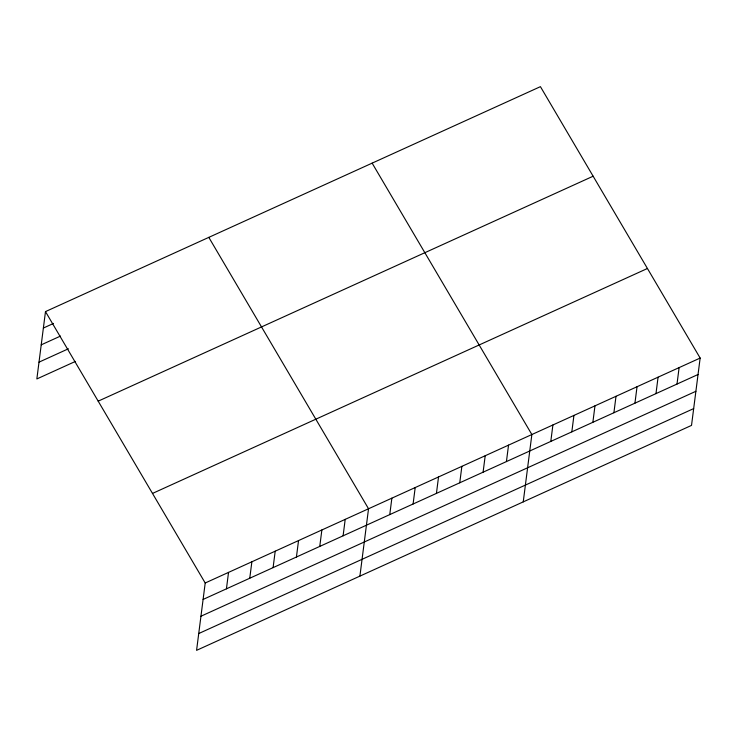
<?xml version="1.0" encoding="UTF-8"?>
<svg xmlns="http://www.w3.org/2000/svg" width="737" height="737" viewBox="0 0 737 737"><rect width="100%" height="100%" fill="white"/><g stroke="black" fill="none" stroke-linecap="round" stroke-linejoin="round"><path stroke-width="1.11" d="M45.482 311.604L205.208 582.995L196.576 650.347L691.518 425.396L700.15 358.053L540.424 86.653L45.482 311.604L36.85 378.947L75.404 361.425M226.434 588.835L228.534 572.391M249.76 578.232L251.87 561.787M273.095 567.628L275.205 551.184M296.431 557.025L298.54 540.58M319.766 546.412L321.866 529.967M343.101 535.808L345.202 519.364M359.905 576.113L368.537 508.76L208.811 237.369M389.762 514.601L391.872 498.157M413.098 503.997L415.198 487.553M436.433 493.394L438.533 476.95M459.759 482.79L461.869 466.346M483.094 472.187L485.204 455.742M506.43 461.583L508.539 445.139M523.242 501.879L531.865 434.535L372.139 163.135M550.797 441.417L552.907 424.973M571.829 431.854L573.939 415.41M592.87 422.292L594.971 405.847M613.903 412.738L616.012 396.294M634.935 403.176L637.044 386.732M655.976 393.613L658.077 377.169M677.008 384.051L679.118 367.606M43.372 328.048L53.515 323.432M41.217 344.842L60.498 336.081M39.006 362.153L68.421 348.776M98.187 401.158L593.138 176.217M152.495 493.431L647.436 268.489M205.208 582.995L700.15 358.053M203.099 599.439L698.04 374.497M200.943 616.233L695.894 391.292M198.732 633.544L693.674 408.602"/></g></svg>
